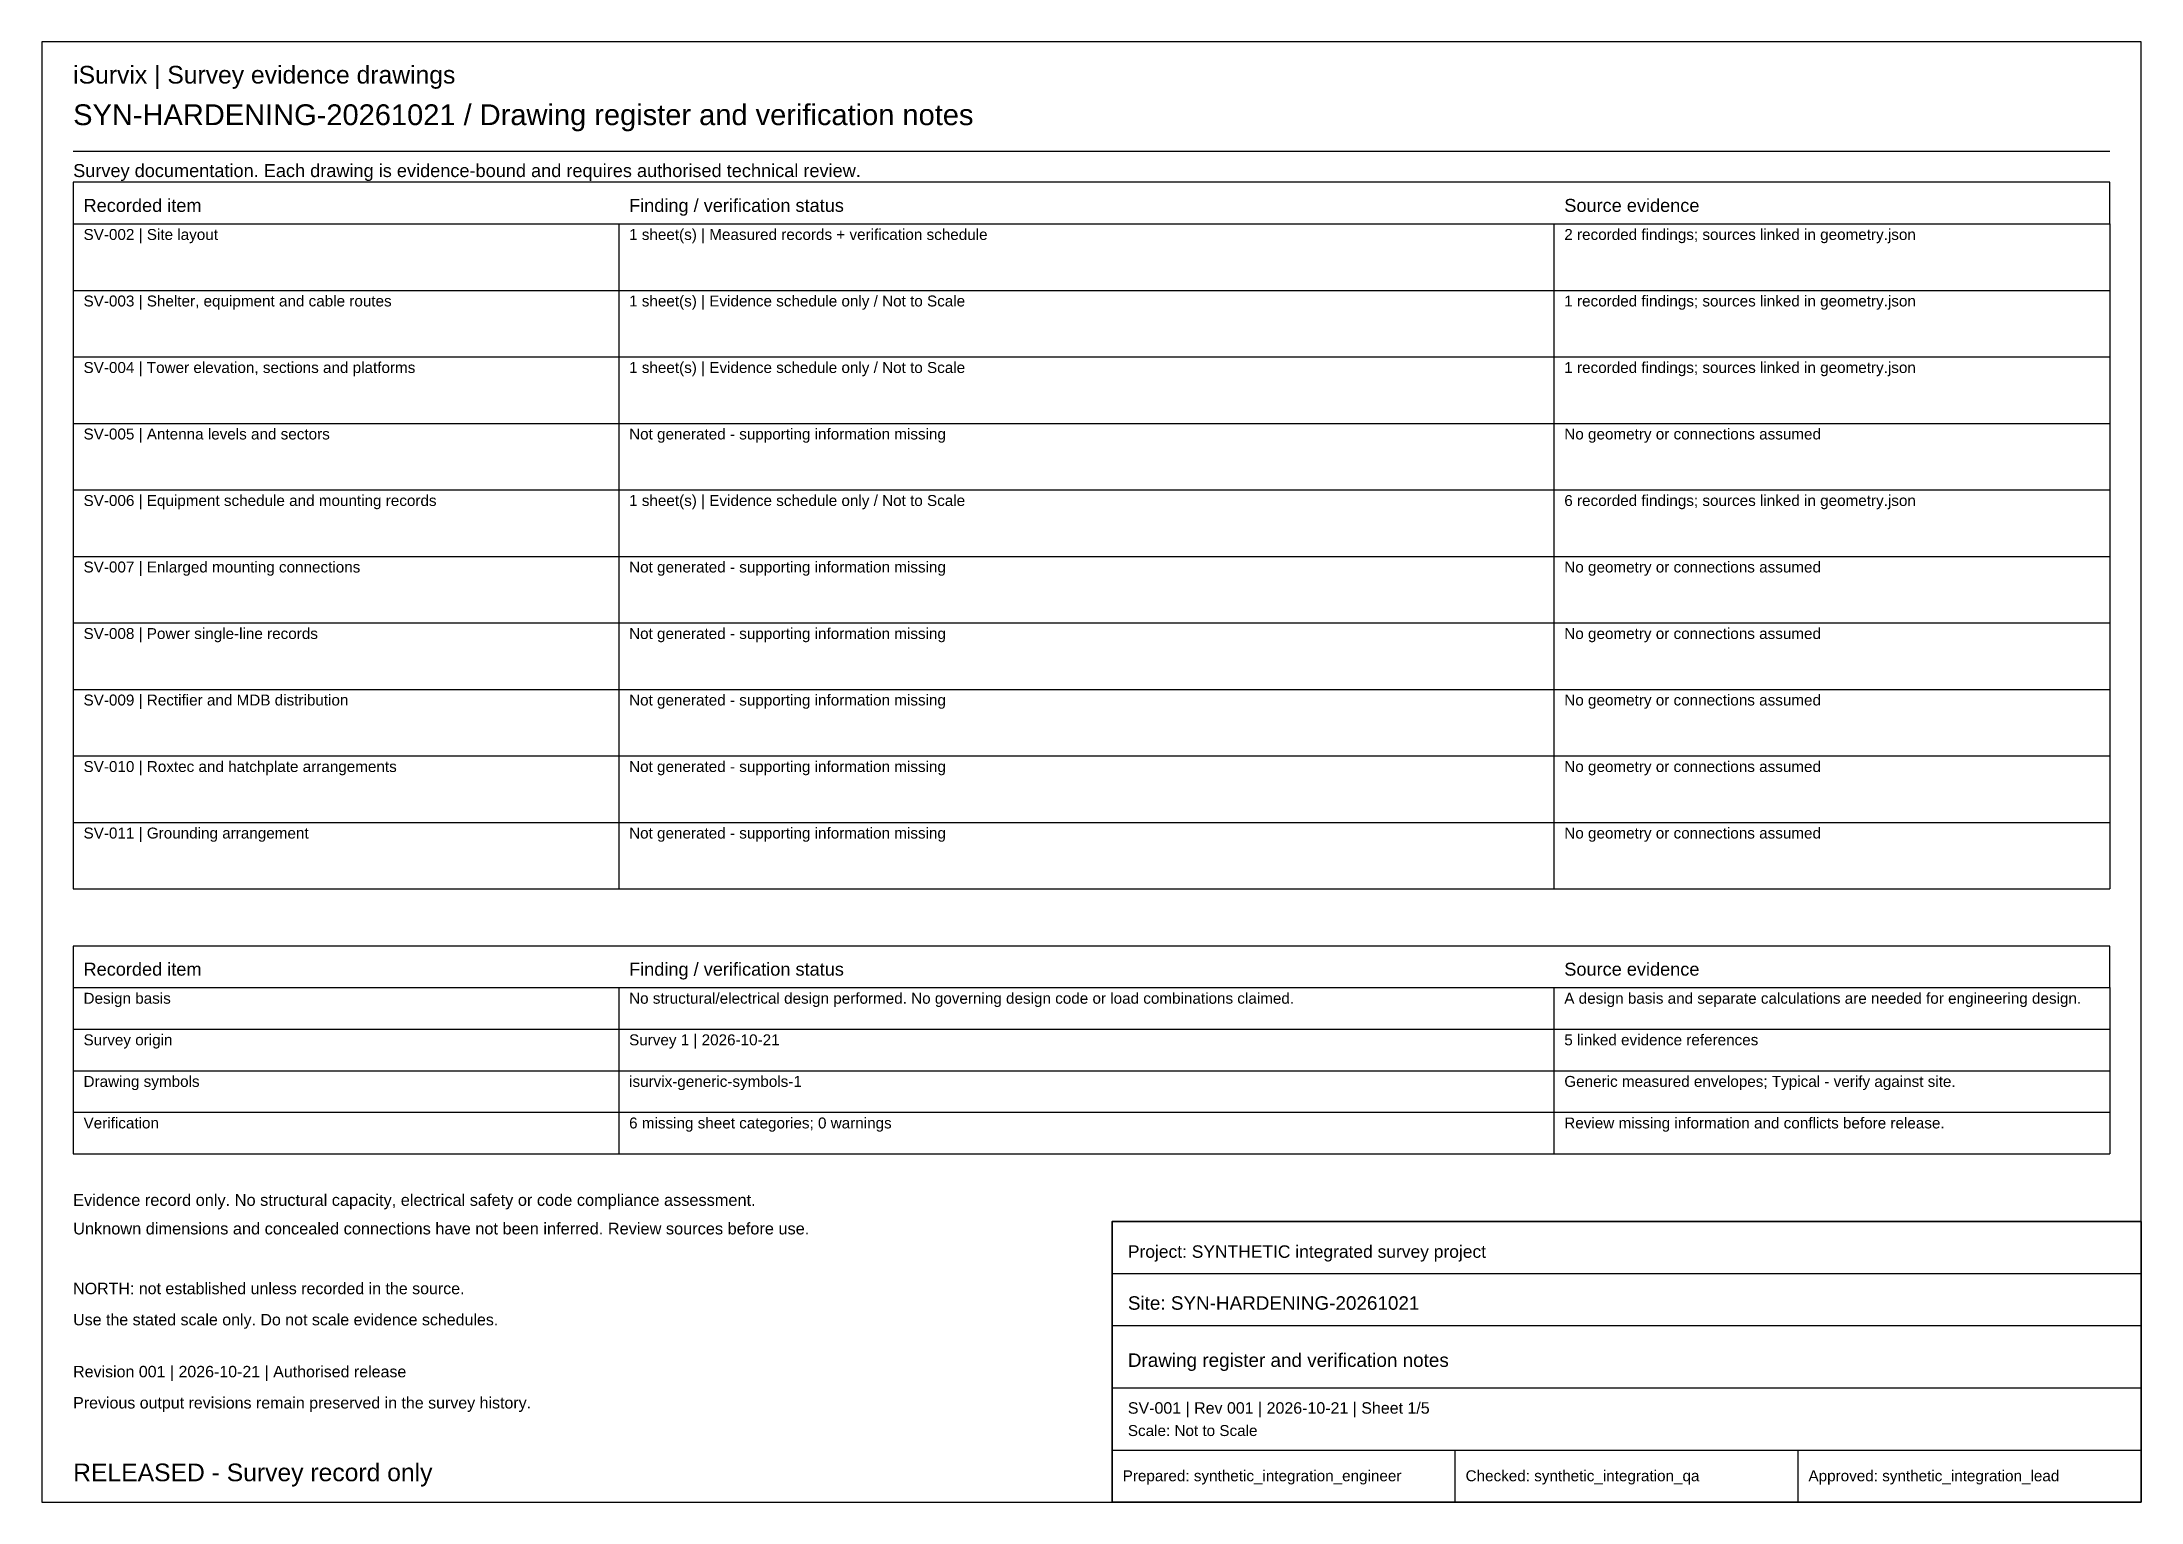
# Model space of a CAD drawing. Header units: millimetres. Extents: x 8 to 412, y 8 to 289.
import ezdxf

# ---------------------------------------------------------------- set-up
doc = ezdxf.new("R2010")
doc.units = ezdxf.units.MM
for name, color, linetype, lineweight in [('BORDER', 8, 'Continuous', 25), ('TEXT', 7, 'Continuous', 18), ('TITLE', 7, 'Continuous', 35), ('WARNINGS', 1, 'Continuous', 25)]:
    doc.layers.add(name, color=color, linetype=linetype, lineweight=lineweight)
doc.styles.get("Standard").update_dxf_attribs({"font": 'Arial.ttf'})

msp = doc.modelspace()

# ---------------------------------------------------------------- linework, layer by layer
at = {"layer": 'BORDER'}
for p, q in [((14, 268), (406, 268)), ((14, 254), (14, 241.2)), ((119, 254), (119, 241.2)), ((299, 254), (299, 241.2)), ((406, 254), (406, 241.2)), ((14, 241.2), (406, 241.2)), ((14, 241.2), (14, 228.4)), ((119, 241.2), (119, 228.4)), ((299, 241.2), (299, 228.4)), ((406, 241.2), (406, 228.4)), ((14, 228.4), (406, 228.4)), ((14, 228.4), (14, 215.6)), ((119, 228.4), (119, 215.6)), ((299, 228.4), (299, 215.6)), ((406, 228.4), (406, 215.6)), ((14, 215.6), (406, 215.6)), ((14, 215.6), (14, 202.8)), ((119, 215.6), (119, 202.8)), ((299, 215.6), (299, 202.8)), ((406, 215.6), (406, 202.8)), ((14, 202.8), (406, 202.8)), ((14, 202.8), (14, 190)), ((119, 202.8), (119, 190)), ((299, 202.8), (299, 190)), ((406, 202.8), (406, 190)), ((14, 190), (406, 190)), ((14, 190), (14, 177.2)), ((119, 190), (119, 177.2)), ((299, 190), (299, 177.2)), ((406, 190), (406, 177.2)), ((14, 177.2), (406, 177.2)), ((14, 177.2), (14, 164.4)), ((119, 177.2), (119, 164.4)), ((299, 177.2), (299, 164.4)), ((406, 177.2), (406, 164.4)), ((14, 164.4), (406, 164.4)), ((14, 164.4), (14, 151.6)), ((119, 164.4), (119, 151.6)), ((299, 164.4), (299, 151.6)), ((406, 164.4), (406, 151.6)), ((14, 151.6), (406, 151.6)), ((14, 151.6), (14, 138.8)), ((119, 151.6), (119, 138.8)), ((299, 151.6), (299, 138.8)), ((406, 151.6), (406, 138.8)), ((14, 138.8), (406, 138.8)), ((14, 138.8), (14, 126)), ((119, 138.8), (119, 126)), ((299, 138.8), (299, 126)), ((406, 138.8), (406, 126)), ((14, 126), (406, 126)), ((14, 107), (14, 99)), ((119, 107), (119, 99)), ((299, 107), (299, 99)), ((406, 107), (406, 99)), ((14, 99), (406, 99)), ((14, 99), (14, 91)), ((119, 99), (119, 91)), ((299, 99), (299, 91)), ((406, 99), (406, 91)), ((14, 91), (406, 91)), ((14, 91), (14, 83)), ((119, 91), (119, 83)), ((299, 91), (299, 83)), ((406, 91), (406, 83)), ((14, 83), (406, 83)), ((14, 83), (14, 75)), ((119, 83), (119, 75)), ((299, 83), (299, 75)), ((406, 83), (406, 75)), ((14, 75), (406, 75)), ((214, 52), (412, 52)), ((214, 42), (412, 42)), ((214, 30), (412, 30)), ((214, 18), (412, 18)), ((280, 8), (280, 18)), ((346, 8), (346, 18))]:
    msp.add_line(p, q, dxfattribs=at)
for points in [[(8, 8), (412, 8), (412, 289), (8, 289)], [(14, 254), (406, 254), (406, 262), (14, 262)], [(14, 107), (406, 107), (406, 115), (14, 115)]]:
    msp.add_lwpolyline(points, close=True, dxfattribs=at)
at = {"layer": 'TITLE'}
msp.add_lwpolyline([(214, 8), (412, 8), (412, 62), (214, 62)], close=True, dxfattribs=at)

# ---------------------------------------------------------------- texts
at = {"layer": 'TEXT'}
for s, height, p in [('SV-002 | Site layout', 2.1, (16, 250.9)), ('1 sheet(s) | Measured records + verification schedule', 2.1, (121, 250.9)), ('2 recorded findings; sources linked in geometry.json', 2.1, (301, 250.9)), ('SV-003 | Shelter, equipment and cable routes', 2.1, (16, 238.1)), ('1 sheet(s) | Evidence schedule only / Not to Scale', 2.1, (121, 238.1)), ('1 recorded findings; sources linked in geometry.json', 2.1, (301, 238.1)), ('SV-004 | Tower elevation, sections and platforms', 2.1, (16, 225.3)), ('1 sheet(s) | Evidence schedule only / Not to Scale', 2.1, (121, 225.3)), ('1 recorded findings; sources linked in geometry.json', 2.1, (301, 225.3)), ('SV-005 | Antenna levels and sectors', 2.1, (16, 212.5)), ('Not generated - supporting information missing', 2.1, (121, 212.5)), ('No geometry or connections assumed', 2.1, (301, 212.5)), ('SV-006 | Equipment schedule and mounting records', 2.1, (16, 199.7)), ('1 sheet(s) | Evidence schedule only / Not to Scale', 2.1, (121, 199.7)), ('6 recorded findings; sources linked in geometry.json', 2.1, (301, 199.7)), ('SV-007 | Enlarged mounting connections', 2.1, (16, 186.9)), ('Not generated - supporting information missing', 2.1, (121, 186.9)), ('No geometry or connections assumed', 2.1, (301, 186.9)), ('SV-008 | Power single-line records', 2.1, (16, 174.1)), ('Not generated - supporting information missing', 2.1, (121, 174.1)), ('No geometry or connections assumed', 2.1, (301, 174.1)), ('SV-009 | Rectifier and MDB distribution', 2.1, (16, 161.3)), ('Not generated - supporting information missing', 2.1, (121, 161.3)), ('No geometry or connections assumed', 2.1, (301, 161.3)), ('SV-010 | Roxtec and hatchplate arrangements', 2.1, (16, 148.5)), ('Not generated - supporting information missing', 2.1, (121, 148.5)), ('No geometry or connections assumed', 2.1, (301, 148.5)), ('SV-011 | Grounding arrangement', 2.1, (16, 135.7)), ('Not generated - supporting information missing', 2.1, (121, 135.7)), ('No geometry or connections assumed', 2.1, (301, 135.7)), ('Design basis', 2.1, (16, 103.9)), ('No structural/electrical design performed. No governing design code or load combinations claimed.', 2.1, (121, 103.9)), ('A design basis and separate calculations are needed for engineering design.', 2.1, (301, 103.9)), ('Survey origin', 2.1, (16, 95.9)), ('Survey 1 | 2026-10-21', 2.1, (121, 95.9)), ('5 linked evidence references', 2.1, (301, 95.9)), ('Drawing symbols', 2.1, (16, 87.9)), ('isurvix-generic-symbols-1', 2.1, (121, 87.9)), ('Generic measured envelopes; Typical - verify against site.', 2.1, (301, 87.9)), ('Verification', 2.1, (16, 79.9)), ('6 missing sheet categories; 0 warnings', 2.1, (121, 79.9)), ('Review missing information and conflicts before release.', 2.1, (301, 79.9)), ('NORTH: not established unless recorded in the source.', 2.2, (14, 48)), ('Use the stated scale only. Do not scale evidence schedules.', 2.2, (14, 42)), ('Revision 001 | 2026-10-21 | Authorised release', 2.2, (14, 32)), ('Previous output revisions remain preserved in the survey history.', 2.2, (14, 26)), ('SV-001 | Rev 001 | 2026-10-21 | Sheet 1/5', 2.2, (217, 25)), ('Scale: Not to Scale', 2.1, (217, 20.7)), ('Prepared: synthetic_integration_engineer', 2.1, (216, 12)), ('Checked: synthetic_integration_qa', 2.1, (282, 12)), ('Approved: synthetic_integration_lead', 2.1, (348, 12))]:
    msp.add_text(s, height=height, dxfattribs=at).set_placement(p)
at = {"layer": 'TITLE'}
for s, height, p in [('iSurvix | Survey evidence drawings', 3.4, (14, 281)), ('SYN-HARDENING-20261021 / Drawing register and verification notes', 4, (14, 273)), ('Recorded item', 2.5, (16, 256.3)), ('Finding / verification status', 2.5, (121, 256.3)), ('Source evidence', 2.5, (301, 256.3)), ('Recorded item', 2.5, (16, 109.3)), ('Finding / verification status', 2.5, (121, 109.3)), ('Source evidence', 2.5, (301, 109.3)), ('Project: SYNTHETIC integrated survey project', 2.4, (217, 55)), ('Site: SYN-HARDENING-20261021', 2.6, (217, 45)), ('Drawing register and verification notes', 2.6, (217, 34)), ('RELEASED - Survey record only', 3.4, (14, 12))]:
    msp.add_text(s, height=height, dxfattribs=at).set_placement(p)
at = {"layer": 'WARNINGS'}
for s, height, p in [('Survey documentation. Each drawing is evidence-bound and requires authorised technical review.', 2.5, (14, 263)), ('Evidence record only. No structural capacity, electrical safety or code compliance assessment.', 2.25, (14, 65)), ('Unknown dimensions and concealed connections have not been inferred. Review sources before use.', 2.25, (14, 59.5))]:
    msp.add_text(s, height=height, dxfattribs=at).set_placement(p)

doc.saveas('drawing.dxf')
